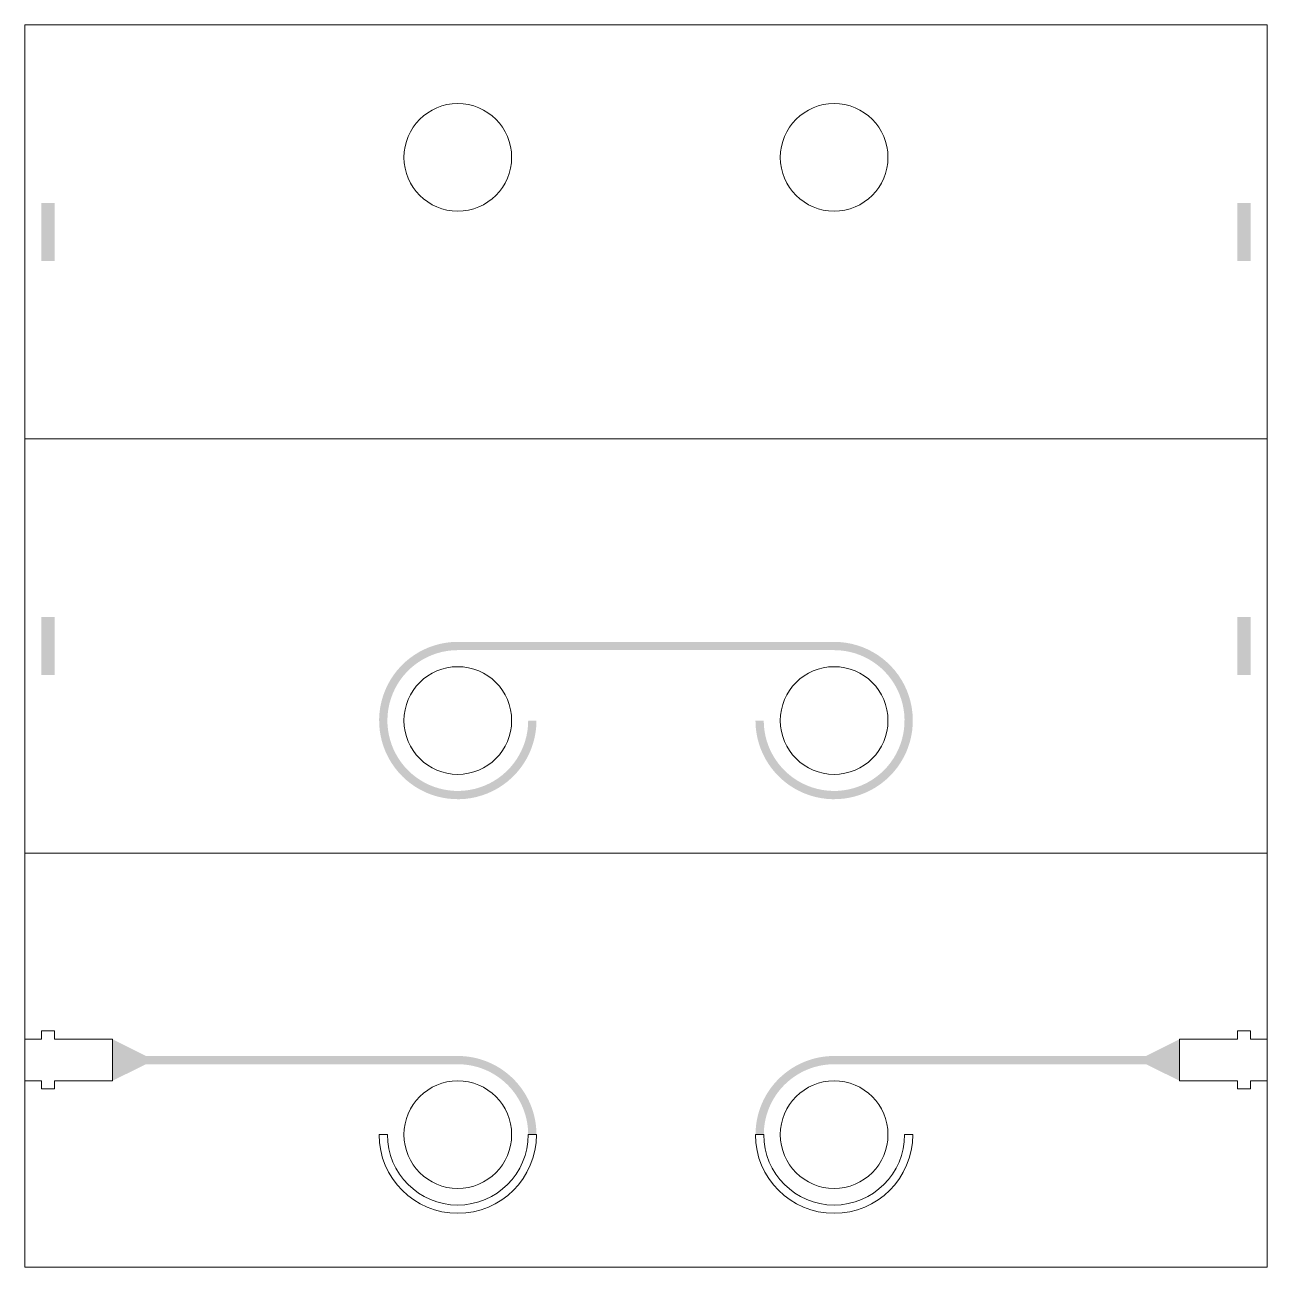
# Model space of a CAD drawing. Header units: millimetres. Extents: x 0 to 75, y -6.8 to 68.2.
import ezdxf

# ---------------------------------------------------------------- set-up
doc = ezdxf.new("R2010")
doc.units = ezdxf.units.MM

msp = doc.modelspace()

# ---------------------------------------------------------------- hatches: boundary and pattern name
at = {"linetype": 'Continuous', "lineweight": 0}
h = msp.add_hatch(color=5, dxfattribs=at)
h.dxf.hatch_style = 1
h.paths.add_polyline_path([(1.8, 54.493), (1.8, 53.993), (1, 53.993), (1, 54.493), (1, 56.993), (1, 57.493), (1.8, 57.493), (1.8, 56.993)])
h = msp.add_hatch(color=5, dxfattribs=at)
h.dxf.hatch_style = 1
h.paths.add_polyline_path([(74, 54.493), (74, 53.993), (73.2, 53.993), (73.2, 54.493), (73.2, 56.993), (73.2, 57.493), (74, 57.493), (74, 56.993)])
h = msp.add_hatch(color=5, dxfattribs=at)
h.dxf.hatch_style = 1
h.paths.add_polyline_path([(1.8, 32.007), (1.8, 32.507), (1, 32.507), (1, 32.007), (1, 29.507), (1, 29.007), (1.8, 29.007), (1.8, 29.507)])
h = msp.add_hatch(color=5, dxfattribs=at)
h.dxf.hatch_style = 1
h.paths.add_polyline_path([(74, 32.007), (74, 32.507), (73.2, 32.507), (73.2, 32.007), (73.2, 29.507), (73.2, 29.007), (74, 29.007), (74, 29.507)])
at = {"linetype": 'Continuous', "lineweight": 0, "true_color": 0x000000}
h = msp.add_hatch(color=18, dxfattribs=at)
h.dxf.hatch_style = 1
h.paths.add_polyline_path([(48.858, 31), (26.138, 31, 2.414214), (30.888, 26.25), (30.388, 26.25, -2.414214), (26.138, 30.5), (48.858, 30.5, -2.414214), (44.608, 26.25), (44.108, 26.25, 2.414214)])
h = msp.add_hatch(color=18, dxfattribs=at)
h.dxf.hatch_style = 1
h.paths.add_polyline_path([(69.7, 7.007), (67.695, 6), (48.862, 6, 0.414214), (44.112, 1.25), (44.612, 1.25, -0.414214), (48.862, 5.5), (67.692, 5.5), (69.7, 4.507)])
h.paths.add_polyline_path([(26.138, 6), (7.305, 6), (5.3, 7.007), (5.3, 4.507), (7.308, 5.5), (26.138, 5.5, -0.414214), (30.388, 1.25), (30.888, 1.25, 0.414214)])

# ---------------------------------------------------------------- linework, layer by layer
at = {"color": 1, "linetype": 'Continuous', "lineweight": 0}
for p, q in [((0, -6.75), (0, 68.25)), ((0, 68.25), (75, 68.25)), ((75, 68.25), (75, -6.75)), ((0, 43.25), (75, 43.25)), ((0, 18.25), (75, 18.25)), ((5.3, 4.507), (5.3, 7.007)), ((5.3, 7.007), (5.3, 7.007)), ((69.7, 4.507), (69.7, 7.007)), ((69.7, 7.007), (69.7, 7.007)), ((21.388, 1.25), (21.888, 1.25)), ((30.388, 1.25), (30.888, 1.25)), ((44.608, 1.25), (44.108, 1.25)), ((53.608, 1.25), (53.108, 1.25)), ((0, -6.75), (75, -6.75))]:
    msp.add_line(p, q, dxfattribs=at)
for points in [[(1.8, 7.007), (1.8, 7.507), (1, 7.507), (1, 7.007)], [(73.2, 7.007), (73.2, 7.507), (74, 7.507), (74, 7.007)], [(0, 7.007), (1, 7.007)], [(1.8, 7.007), (5.3, 7.007)], [(73.2, 7.007), (69.7, 7.007)], [(75, 7.007), (74, 7.007)], [(1, 4.507), (0, 4.507)], [(1, 4.507), (1, 4.007), (1.8, 4.007), (1.8, 4.507)], [(5.3, 4.507), (1.8, 4.507)], [(69.7, 4.507), (73.2, 4.507)], [(74, 4.507), (74, 4.007), (73.2, 4.007), (73.2, 4.507)], [(74, 4.507), (75, 4.507)]]:
    msp.add_lwpolyline(points, dxfattribs=at)
for centre in [(26.138, 60.25), (48.858, 60.25), (26.138, 26.25), (48.858, 26.25), (26.138, 1.25), (48.858, 1.25)]:
    msp.add_circle(centre, 3.25, dxfattribs=at)
for centre, radius in [((26.138, 1.25), 4.75), ((26.138, 1.25), 4.25), ((48.858, 1.25), 4.75), ((48.858, 1.25), 4.25)]:
    msp.add_arc(centre, radius, 180, 0, dxfattribs=at)

doc.saveas('drawing.dxf')
